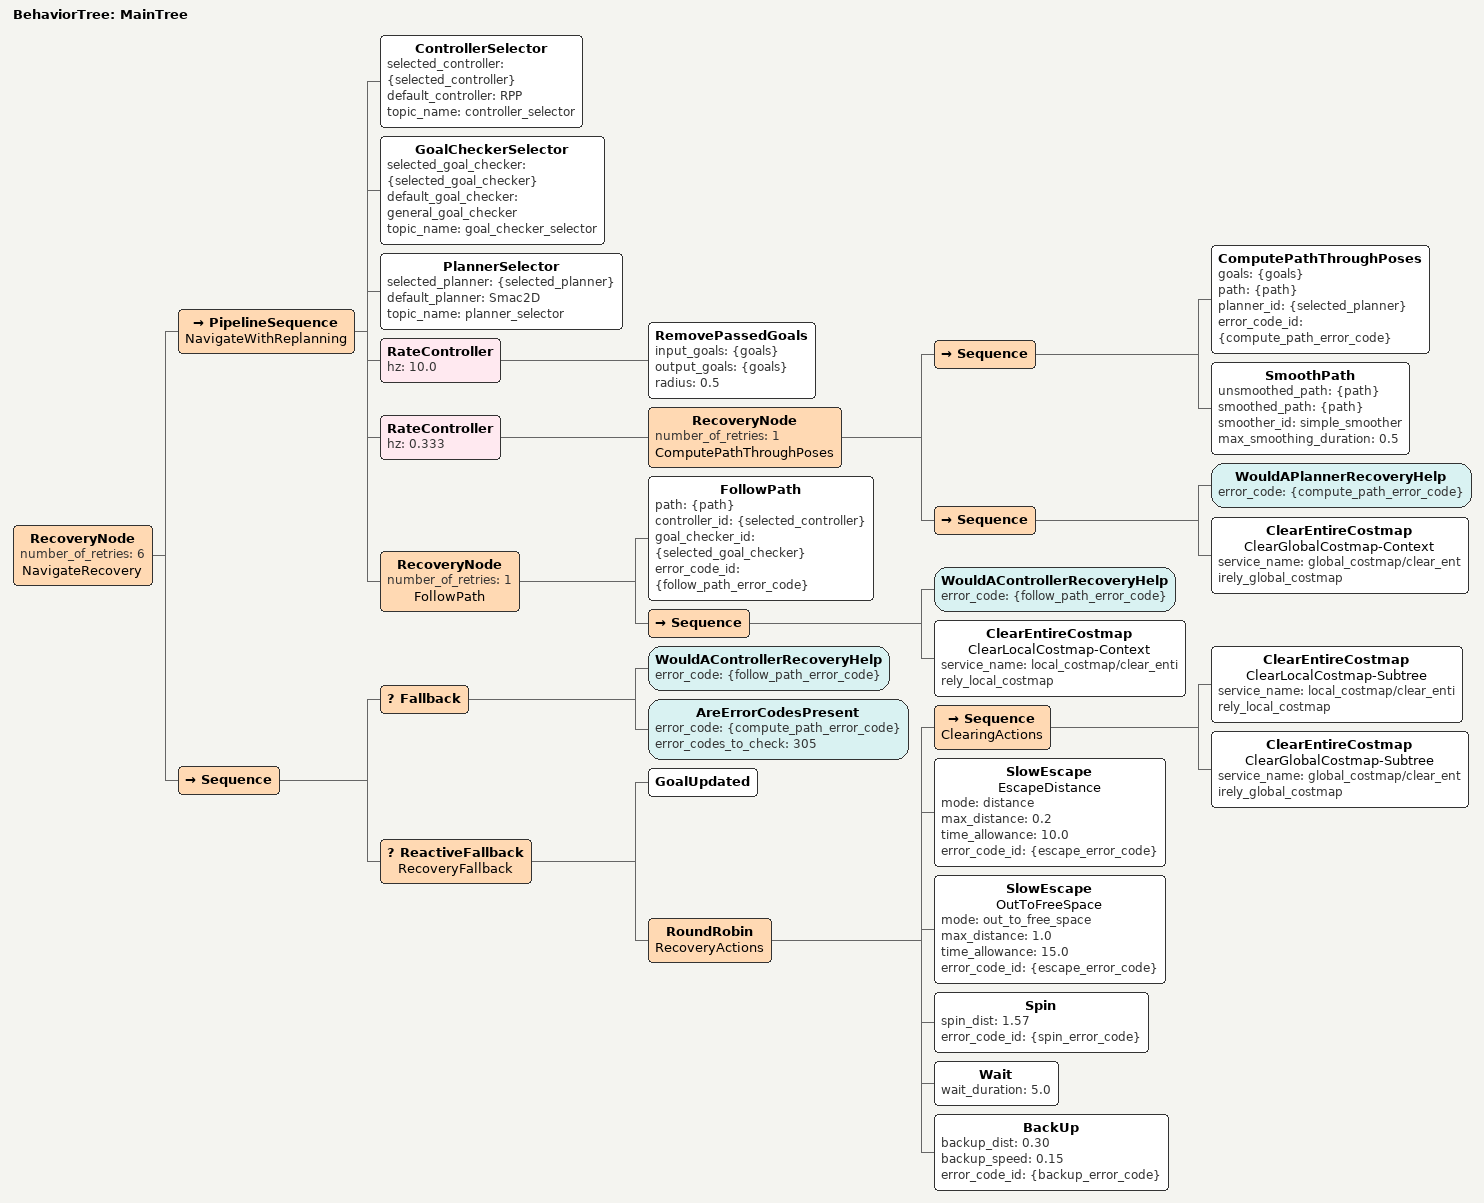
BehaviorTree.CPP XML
<root BTCPP_format="4" main_tree_to_execute="MainTree">
  <BehaviorTree ID="MainTree">
    <RecoveryNode number_of_retries="6" name="NavigateRecovery">
      <PipelineSequence name="NavigateWithReplanning">
        <ControllerSelector selected_controller="{selected_controller}" default_controller="RPP" topic_name="controller_selector"/>
        <GoalCheckerSelector selected_goal_checker="{selected_goal_checker}" default_goal_checker="general_goal_checker" topic_name="goal_checker_selector"/>
        <PlannerSelector selected_planner="{selected_planner}" default_planner="Smac2D" topic_name="planner_selector"/>
        <RateController hz="10.0">
          <RemovePassedGoals input_goals="{goals}" output_goals="{goals}" radius="0.5"/>
        </RateController>
        <RateController hz="0.333">
          <RecoveryNode number_of_retries="1" name="ComputePathThroughPoses">
            <Sequence>
              <ComputePathThroughPoses goals="{goals}" path="{path}" planner_id="{selected_planner}" error_code_id="{compute_path_error_code}"/>
              <SmoothPath unsmoothed_path="{path}" smoothed_path="{path}" smoother_id="simple_smoother" max_smoothing_duration="0.5"/>
            </Sequence>
            <Sequence>
              <WouldAPlannerRecoveryHelp error_code="{compute_path_error_code}"/>
              <ClearEntireCostmap name="ClearGlobalCostmap-Context" service_name="global_costmap/clear_entirely_global_costmap"/>
            </Sequence>
          </RecoveryNode>
        </RateController>
        <RecoveryNode number_of_retries="1" name="FollowPath">
          <FollowPath path="{path}" controller_id="{selected_controller}" goal_checker_id="{selected_goal_checker}" error_code_id="{follow_path_error_code}"/>
          <Sequence>
            <WouldAControllerRecoveryHelp error_code="{follow_path_error_code}"/>
            <ClearEntireCostmap name="ClearLocalCostmap-Context" service_name="local_costmap/clear_entirely_local_costmap"/>
          </Sequence>
        </RecoveryNode>
      </PipelineSequence>
      <Sequence>
        <Fallback>
          <WouldAControllerRecoveryHelp error_code="{follow_path_error_code}"/>
          <AreErrorCodesPresent error_code="{compute_path_error_code}" error_codes_to_check="305"/>  <!-- START_OCCUPIED -->
        </Fallback>
        <ReactiveFallback name="RecoveryFallback">
          <GoalUpdated/>
          <RoundRobin name="RecoveryActions">
            <Sequence name="ClearingActions">
              <ClearEntireCostmap name="ClearLocalCostmap-Subtree" service_name="local_costmap/clear_entirely_local_costmap"/>
              <ClearEntireCostmap name="ClearGlobalCostmap-Subtree" service_name="global_costmap/clear_entirely_global_costmap"/>
            </Sequence>
            <SlowEscape name="EscapeDistance" mode="distance" max_distance="0.2" time_allowance="10.0" error_code_id="{escape_error_code}"/>
            <SlowEscape name="OutToFreeSpace" mode="out_to_free_space" max_distance="1.0" time_allowance="15.0" error_code_id="{escape_error_code}"/>
            <Spin spin_dist="1.57" error_code_id="{spin_error_code}"/>
            <Wait wait_duration="5.0"/>
            <BackUp backup_dist="0.30" backup_speed="0.15" error_code_id="{backup_error_code}"/>
          </RoundRobin>
        </ReactiveFallback>
      </Sequence>
    </RecoveryNode>
  </BehaviorTree>
</root>
